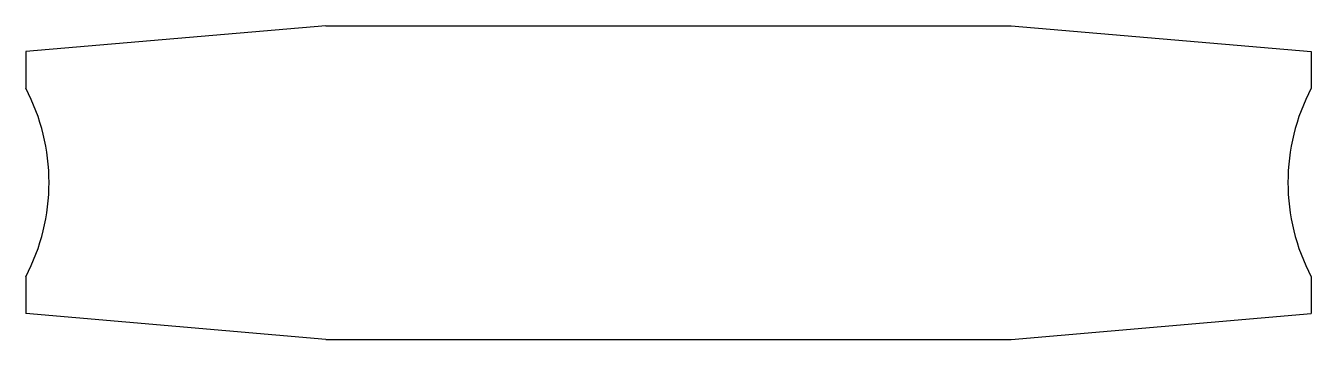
# Model space of a CAD drawing. Header units: millimetres. Extents: x 2685 to 3180, y 981 to 1102.
import ezdxf

# ---------------------------------------------------------------- set-up
doc = ezdxf.new("R2010")
doc.units = ezdxf.units.MM

msp = doc.modelspace()

# ---------------------------------------------------------------- linework, layer by layer
for p, q in [((2800.5, 1102.11), (2685, 1092.11)), ((2800.5, 1102.11), (3064.5, 1102.11)), ((3064.5, 1102.11), (3180, 1092.11)), ((2685, 1092.11), (2685, 1077.99)), ((3180, 1092.11), (3180, 1077.99)), ((2685, 1005.24), (2685, 991.11)), ((3180, 1005.24), (3180, 991.11)), ((2800.5, 981.11), (2685, 991.11)), ((3064.5, 981.11), (3180, 991.11)), ((2800.5, 981.11), (3064.5, 981.11))]:
    msp.add_line(p, q)
for centre, start, end in [((2616, 1041.61), 332.2042, 27.7958), ((3249, 1041.61), 152.2042, 207.7958)]:
    msp.add_arc(centre, 78, start, end)

doc.saveas('drawing.dxf')
